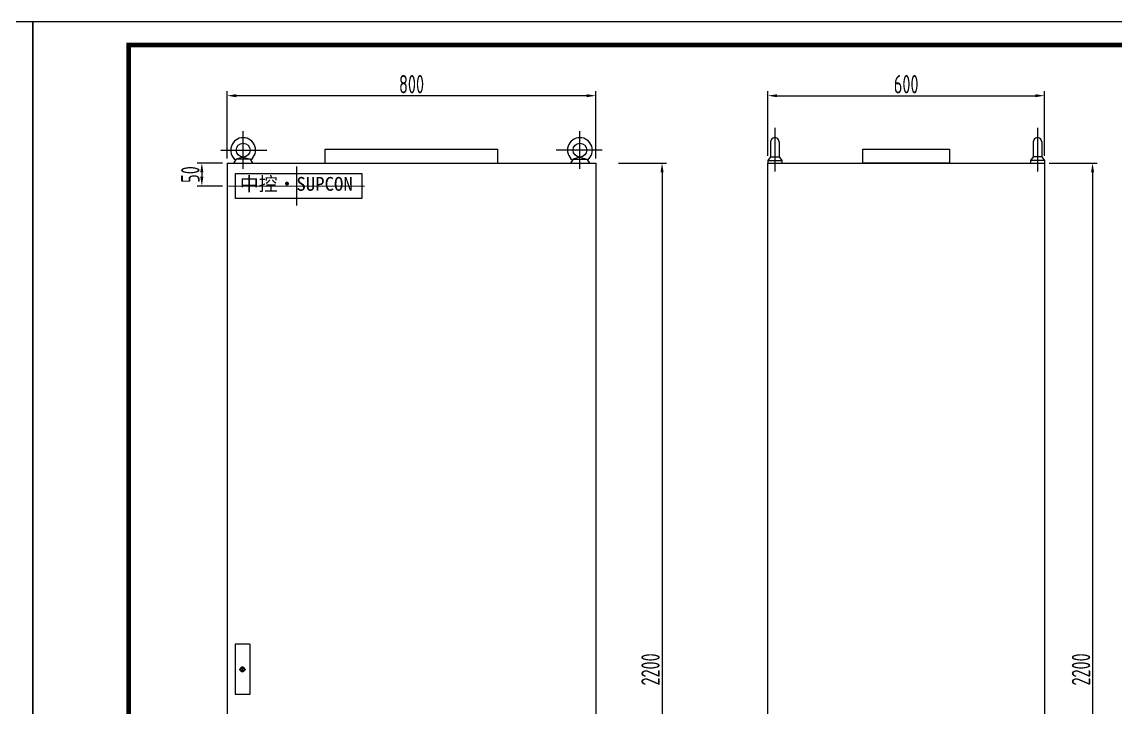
# Model space of a CAD drawing. Header units: millimetres. Extents: x 30557 to 235556, y -116603 to -73383.
# Drawn here: x 167086 to 169460, y -92198 to -90707 of the extents above; entities that cross this region are included whole.
import ezdxf
from ezdxf.lldxf.tags import DXFTag

# ---------------------------------------------------------------- set-up
doc = ezdxf.new("R2010")
doc.units = ezdxf.units.MM
doc.layers.add('CAXA0', color=7, linetype='Continuous', lineweight=70)
doc.layers.add('CAXA3', color=7, linetype='Continuous', lineweight=25)
doc.layers.add('文本层', color=2, linetype='Continuous')
doc.layers.add('符号层', color=3, linetype='Continuous')
doc.styles.get("Standard").update_dxf_attribs({"font": ''})
doc.styles.add('supcon', font='sceie.shx', dxfattribs={"width": 0.75, "height": 40, "bigfont": 'sceic.shx'})
doc.styles.get('Standard').set_extended_font_data('SimSun')
tags = doc.linetypes.add('CENTER', pattern=[2, 1.25, -0.25, 0.25, -0.25]).pattern_tags.tags
tags[10:11] = [DXFTag(74, 4), DXFTag(75, 0), DXFTag(340, '0'), DXFTag(46, 1.0), DXFTag(50, 0.0), DXFTag(44, 0.0), DXFTag(45, 0.0)]
tags[8:9] = [DXFTag(74, 4), DXFTag(75, 0), DXFTag(340, '0'), DXFTag(46, 1.0), DXFTag(50, 0.0), DXFTag(44, 0.0), DXFTag(45, 0.0)]
tags[6:7] = [DXFTag(74, 4), DXFTag(75, 0), DXFTag(340, '0'), DXFTag(46, 1.0), DXFTag(50, 0.0), DXFTag(44, 0.0), DXFTag(45, 0.0)]
tags[4:5] = [DXFTag(74, 4), DXFTag(75, 0), DXFTag(340, '0'), DXFTag(46, 1.0), DXFTag(50, 0.0), DXFTag(44, 0.0), DXFTag(45, 0.0)]
doc.dimstyles.new('supcon', dxfattribs={"dimtxt": 20, "dimasz": 20, "dimexe": 10, "dimexo": 10, "dimgap": 5, "dimtad": 1, "dimtoh": 1, "dimdec": 0, "dimzin": 0, "dimdsep": 46, "dimtxsty": 'supcon', "dimcen": 0.09, "dimclrd": 2, "dimclre": 2, "dimclrt": 2, "dimadec": 0, "dimazin": 0, "dimtfac": 1, "dimtdec": 0, "dimtofl": 0, "dimtmove": 0, "dimatfit": 3, "dimfxl": 1, "dimtolj": 1, "dimtzin": 0, "dimarcsym": 0})

# ---------------------------------------------------------------- blocks, each defined once
blk = doc.blocks.new('supcon图框')
at = {"linetype": 'Continuous'}
for p, q in [((6145.7, 4361.7), (1987.7, 4361.7)), ((1987.7, 4361.7), (1987.7, 1421.7)), ((6145.7, 1421.7), (6145.7, 4361.7))]:
    blk.add_line(p, q, dxfattribs=at)
at = {"linetype": 'Continuous', "const_width": 10}
blk.add_lwpolyline([(2195.7, 4311.7), (6095.7, 4311.7), (6095.7, 1471.7), (2195.7, 1471.7)], close=True, dxfattribs=at)
blk = doc.blocks.new('*D197')
at = {"color": 2, "linetype": 'Continuous', "lineweight": -2}
for p, q in [((167531.1, -91003.5), (167531.1, -90857.3)), ((168311.1, -90867.3), (167551.1, -90867.3)), ((168331.1, -91003.5), (168331.1, -90857.3))]:
    blk.add_line(p, q, dxfattribs=at)
at = {"color": 2}
for points in [[(167551.1, -90864), (167551.1, -90870.6), (167531.1, -90867.3)], [(168311.1, -90870.6), (168311.1, -90864), (168331.1, -90867.3)]]:
    blk.add_solid(points, dxfattribs=at)
at = {"layer": 'DEFPOINTS', "color": 0}
for p in [(167531.1, -90867.3), (167531.1, -91013.5), (168331.1, -91013.5)]:
    blk.add_point(p, dxfattribs=at)
at = {"color": 2, "insert": (167931.1, -90842.3), "char_height": 40, "attachment_point": 5, "style": 'supcon'}
blk.add_mtext('\\A1;800', dxfattribs=at)
blk = doc.blocks.new('*D198')
at = {"color": 2, "linetype": 'Continuous', "lineweight": -2}
for p, q in [((168380.3, -91013.5), (168484.7, -91013.5)), ((168474.7, -91033.5), (168474.7, -93193.5)), ((168380.3, -93213.5), (168484.7, -93213.5))]:
    blk.add_line(p, q, dxfattribs=at)
at = {"color": 2}
for points in [[(168478.1, -91033.5), (168471.4, -91033.5), (168474.7, -91013.5)], [(168471.4, -93193.5), (168478.1, -93193.5), (168474.7, -93213.5)]]:
    blk.add_solid(points, dxfattribs=at)
at = {"layer": 'DEFPOINTS', "color": 0}
for p in [(168370.3, -91013.5), (168370.3, -93213.5), (168474.7, -93213.5)]:
    blk.add_point(p, dxfattribs=at)
at = {"color": 2, "insert": (168449.7, -92113.5), "char_height": 40, "attachment_point": 5, "rotation": 90, "style": 'supcon'}
blk.add_mtext('\\A1;2200', dxfattribs=at)
blk = doc.blocks.new('*D199')
at = {"color": 2, "linetype": 'Continuous', "lineweight": -2}
for p, q in [((167521.1, -91013.5), (167466.1, -91013.5)), ((167476.1, -91033.5), (167476.1, -91043.5)), ((167521.1, -91063.5), (167466.1, -91063.5))]:
    blk.add_line(p, q, dxfattribs=at)
at = {"color": 2}
for points in [[(167479.4, -91033.5), (167472.7, -91033.5), (167476.1, -91013.5)], [(167472.7, -91043.5), (167479.4, -91043.5), (167476.1, -91063.5)]]:
    blk.add_solid(points, dxfattribs=at)
at = {"layer": 'DEFPOINTS', "color": 0}
for p in [(167531.1, -91013.5), (167476.1, -91063.5), (167531.1, -91063.5)]:
    blk.add_point(p, dxfattribs=at)
at = {"color": 2, "insert": (167451.1, -91038.5), "char_height": 40, "attachment_point": 5, "rotation": 90, "style": 'supcon'}
blk.add_mtext('\\A1;50', dxfattribs=at)
blk = doc.blocks.new('*D200')
at = {"color": 2, "linetype": 'Continuous', "lineweight": -2}
for p, q in [((168704.5, -90997.8), (168704.5, -90857.3)), ((168724.5, -90867.3), (169284.5, -90867.3)), ((169304.5, -90997.8), (169304.5, -90857.3))]:
    blk.add_line(p, q, dxfattribs=at)
at = {"color": 2}
for points in [[(168724.5, -90864), (168724.5, -90870.6), (168704.5, -90867.3)], [(169284.5, -90870.6), (169284.5, -90864), (169304.5, -90867.3)]]:
    blk.add_solid(points, dxfattribs=at)
at = {"layer": 'DEFPOINTS', "color": 0}
for p in [(169304.5, -90867.3), (168704.5, -91007.8), (169304.5, -91007.8)]:
    blk.add_point(p, dxfattribs=at)
at = {"color": 2, "insert": (169004.5, -90842.3), "char_height": 40, "attachment_point": 5, "style": 'supcon'}
blk.add_mtext('\\A1;600', dxfattribs=at)
blk = doc.blocks.new('*D201')
at = {"color": 2, "linetype": 'Continuous', "lineweight": -2}
for p, q in [((169314.5, -91013.5), (169418.9, -91013.5)), ((169408.9, -91033.5), (169408.9, -93193.5)), ((169314.5, -93213.5), (169418.9, -93213.5))]:
    blk.add_line(p, q, dxfattribs=at)
at = {"color": 2}
for points in [[(169412.3, -91033.5), (169405.6, -91033.5), (169408.9, -91013.5)], [(169405.6, -93193.5), (169412.3, -93193.5), (169408.9, -93213.5)]]:
    blk.add_solid(points, dxfattribs=at)
at = {"layer": 'DEFPOINTS', "color": 0}
for p in [(169304.5, -91013.5), (169304.5, -93213.5), (169408.9, -93213.5)]:
    blk.add_point(p, dxfattribs=at)
at = {"color": 2, "insert": (169383.9, -92113.5), "char_height": 40, "attachment_point": 5, "rotation": 90, "style": 'supcon'}
blk.add_mtext('\\A1;2200', dxfattribs=at)

msp = doc.modelspace()

# ---------------------------------------------------------------- linework, layer by layer
at = {"color": 4, "linetype": 'CENTER', "ltscale": 20}
for p, q in [((167565.7, -91026.3), (167565.7, -90944.3)), ((168296.5, -91026.3), (168296.5, -90944.3)), ((168719.5, -90937.4), (168719.5, -91032.2)), ((169289.5, -90937.4), (169289.5, -91032.2)), ((167517.4, -90985.5), (167617.3, -90985.5)), ((168344.8, -90985.5), (168244.9, -90985.5))]:
    msp.add_line(p, q, dxfattribs=at)
at = {"ltscale": 100}
for p, q in [((167743.6, -91013.5), (167743.6, -90983.5)), ((167743.6, -90983.5), (168118.7, -90983.5)), ((168118.7, -91013.5), (168118.7, -90983.5))]:
    msp.add_line(p, q, dxfattribs=at)
for p, q in [((167531.1, -91013.5), (167531.1, -93113.5)), ((167531.1, -91013.5), (168331.1, -91013.5)), ((168331.1, -91013.5), (168331.1, -93213.5)), ((167580.1, -92058.8), (167548.1, -92058.8)), ((167564.1, -92110), (167564.1, -92117))]:
    msp.add_line(p, q)
at = {"color": 0}
for p, q in [((168704.5, -91013.5), (169304.5, -91013.5)), ((168704.5, -93213.5), (168704.5, -91013.5)), ((169304.5, -91013.5), (169304.5, -93213.5))]:
    msp.add_line(p, q, dxfattribs=at)
at = {"color": 4, "linetype": 'CENTER', "ltscale": 50}
for p, q in [((167681.4, -91020.9), (167681.4, -91106)), ((167534, -91063.4), (167828.8, -91063.5))]:
    msp.add_line(p, q, dxfattribs=at)
msp.add_lwpolyline([(168910.7, -90983.5), (169098.3, -90983.5), (169098.3, -91013.5), (168910.7, -91013.5)], close=True)
at = {"layer": 'CAXA0', "linetype": 'Continuous', "lineweight": 25}
for p, q in [((167557.9, -92112.6), (167557.9, -92114.3)), ((167557.9, -92112.6), (167560.7, -92112.6)), ((167557.9, -92114.3), (167560.7, -92114.3)), ((167567.5, -92112.6), (167570.3, -92112.6)), ((167567.5, -92114.3), (167570.3, -92114.3)), ((167570.3, -92112.6), (167570.3, -92114.3))]:
    msp.add_line(p, q, dxfattribs=at)
for radius, start, end in [(5.03, 9.45, 170.55), (5.03, 189.45, 350.55), (3.5, 13.6385, 166.3615), (3.5, 193.6385, 346.3615)]:
    msp.add_arc((167564.1, -92113.5), radius, start, end, dxfattribs=at)
at = {"layer": 'CAXA3', "linetype": 'Continuous', "lineweight": 25}
for p, q in [((168710.2, -90967.7), (168710.2, -91000.4)), ((168728.8, -90967.7), (168728.8, -91000.4)), ((169280.2, -90967.7), (169280.2, -91000.4)), ((169298.8, -90967.7), (169298.8, -91000.4)), ((167550.7, -91005.4), (167545.1, -91013.5)), ((167550.7, -91005.4), (167545.1, -91013.5)), ((167565.7, -91000.5), (167550.7, -91005.4)), ((167565.7, -91000.5), (167550.7, -91005.4)), ((167580.7, -91005.4), (167550.7, -91005.4)), ((167580.7, -91005.4), (167550.7, -91005.4)), ((167565.7, -91000.5), (167580.7, -91005.4)), ((167565.7, -91000.5), (167580.7, -91005.4)), ((167580.7, -91005.4), (167586.3, -91013.5)), ((167580.7, -91005.4), (167586.3, -91013.5)), ((168281.5, -91005.4), (168275.9, -91013.5)), ((168281.5, -91005.4), (168275.9, -91013.5)), ((168296.5, -91000.5), (168281.5, -91005.4)), ((168296.5, -91000.5), (168281.5, -91005.4)), ((168281.5, -91005.4), (168311.5, -91005.4)), ((168281.5, -91005.4), (168311.5, -91005.4)), ((168296.5, -91000.5), (168311.5, -91005.4)), ((168296.5, -91000.5), (168311.5, -91005.4)), ((168311.5, -91005.4), (168317.1, -91013.5)), ((168311.5, -91005.4), (168317.1, -91013.5)), ((168710.2, -91000.4), (168704.5, -91007.8)), ((168704.5, -91007.8), (168704.5, -91013.5)), ((168704.5, -91007.8), (168734.5, -91007.8)), ((168710.2, -91000.4), (168728.8, -91000.4)), ((168728.8, -91000.4), (168734.5, -91007.8)), ((168731, -91003.3), (168731, -91003.5)), ((168731, -91003.5), (168731.1, -91003.5)), ((168734.5, -91007.8), (168734.5, -91013.5)), ((169280.2, -91000.4), (169274.5, -91007.8)), ((169274.5, -91007.8), (169274.5, -91013.5)), ((169304.5, -91007.8), (169274.5, -91007.8)), ((169278, -91003.5), (169277.9, -91003.5)), ((169278, -91003.3), (169278, -91003.5)), ((169298.8, -91000.4), (169280.2, -91000.4)), ((169298.8, -91000.4), (169304.5, -91007.8)), ((169304.5, -91007.8), (169304.5, -91013.5))]:
    msp.add_line(p, q, dxfattribs=at)
for centre in [(167565.7, -90985.5), (167565.7, -90985.5), (168296.5, -90985.5), (168296.5, -90985.5)]:
    msp.add_circle(centre, 15, dxfattribs=at)
for centre, radius, start, end in [((167565.7, -90985.5), 27, 306.784, 233.216), ((167565.7, -90985.5), 27, 306.784, 233.216), ((168296.5, -90985.5), 27, 306.784, 233.216), ((168296.5, -90985.5), 27, 306.784, 233.216), ((168719.5, -90967.7), 9.3, 359.9906, 180.0094), ((169289.5, -90967.7), 9.3, 359.9906, 180.0094)]:
    msp.add_arc(centre, radius, start, end, dxfattribs=at)
at = {"layer": '文本层'}
msp.add_lwpolyline([(167549.2, -91036.4), (167822.9, -91036.4), (167822.9, -91090.5), (167549.2, -91090.5)], close=True, dxfattribs=at)
at = {"layer": '符号层', "color": 7}
for p, q in [((167548.1, -92058.8), (167548.1, -92168.1)), ((167580.1, -92058.8), (167580.1, -92168.1)), ((167580.1, -92168.1), (167548.1, -92168.1))]:
    msp.add_line(p, q, dxfattribs=at)

# ---------------------------------------------------------------- block references
for p in [(160963.6, -95068.7), (165121.6, -95068.7)]:
    msp.add_blockref('supcon图框', p)

# ---------------------------------------------------------------- texts
at = {"layer": '文本层', "insert": (167558.5, -91043.8), "char_height": 40, "width": 257.209, "attachment_point": 1}
msp.add_mtext('{\\fSimHei|b0|i0|c134|p2;\\H0.75x;中控·SUPCON}', dxfattribs=at)

# ---------------------------------------------------------------- dimensions: what is measured, and where the dimension line sits
at = {"linetype": 'Continuous'}
for base, p1, p2, picture, middle in [((167531.1, -90867.3), (168331.1, -91013.5), (167531.1, -91013.5), '*D197', (167931.1, -90842.3)), ((169304.5, -90867.3), (168704.5, -91007.8), (169304.5, -91007.8), '*D200', (169004.5, -90842.3))]:
    dim = msp.add_linear_dim(base=base, p1=p1, p2=p2, dimstyle='supcon', dxfattribs=at)
    dim.commit()
    dim.dimension.update_dxf_attribs({"geometry": picture, "text_midpoint": middle})
for base, p1, p2, picture, middle in [((167476.1, -91063.5), (167531.1, -91013.5), (167531.1, -91063.5), '*D199', (167451.1, -91038.5)), ((168474.7, -93213.5), (168370.3, -91013.5), (168370.3, -93213.5), '*D198', (168449.7, -92113.5)), ((169408.9, -93213.5), (169304.5, -91013.5), (169304.5, -93213.5), '*D201', (169383.9, -92113.5))]:
    dim = msp.add_linear_dim(base=base, p1=p1, p2=p2, angle=90, dimstyle='supcon', dxfattribs=at)
    dim.commit()
    dim.dimension.update_dxf_attribs({"geometry": picture, "text_midpoint": middle})

doc.saveas('drawing.dxf')
